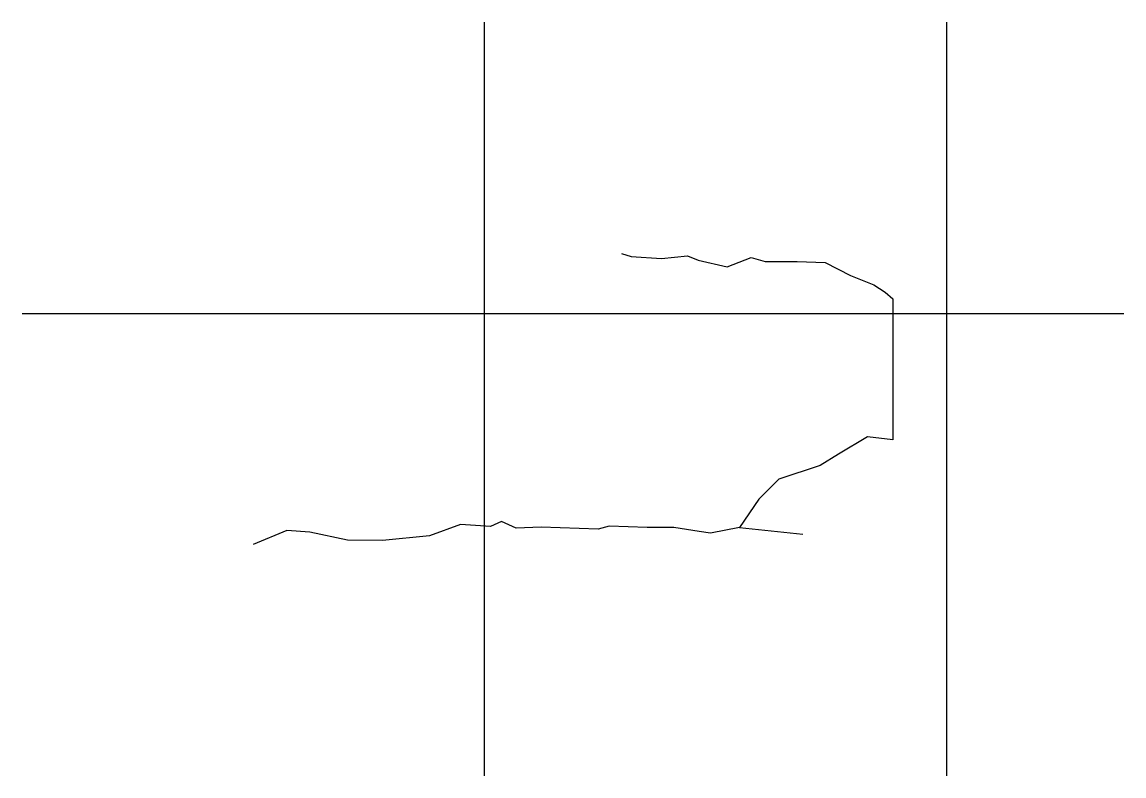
# Model space of a CAD drawing. Extents: x 0 to 238, y 0 to 163.
import ezdxf

# ---------------------------------------------------------------- set-up
doc = ezdxf.new("R2010")
doc.units = 0
doc.layers.add('CentreLine', color=5, linetype='CONTINUOUS')
doc.layers.add('Grid', color=7, linetype='CONTINUOUS')

msp = doc.modelspace()

# ---------------------------------------------------------------- linework, layer by layer
at = {"layer": 'CentreLine'}
for p, q in [((129.66, 112.98), (131.72, 112.31)), ((131.72, 112.31), (138.33, 111.85)), ((138.33, 111.85), (143.93, 112.44)), ((143.93, 112.44), (146.22, 111.51)), ((152.49, 110.06), (157.68, 112.06)), ((157.68, 112.06), (160.72, 111.19)), ((146.22, 111.51), (152.49, 110.06)), ((160.72, 111.19), (167.64, 111.19)), ((167.64, 111.19), (173.69, 110.97)), ((173.69, 110.97), (179.15, 108.19)), ((179.15, 108.19), (184.19, 106.16)), ((184.19, 106.16), (186.67, 104.6)), ((186.67, 104.6), (188.32, 103.12)), ((188.32, 103.12), (188.32, 72.66)), ((182.87, 73.33), (176.56, 69.54)), ((188.32, 72.66), (182.87, 73.33)), ((176.56, 69.54), (172.65, 67.1)), ((172.65, 67.1), (163.65, 64.17)), ((163.65, 64.17), (159.33, 59.84)), ((159.33, 59.84), (155.2, 53.73)), ((103.73, 55.04), (101.33, 53.92)), ((106.9, 53.56), (103.73, 55.04)), ((57.24, 53.08), (50, 50)), ((62.23, 52.73), (57.24, 53.08)), ((70.36, 51), (62.23, 52.73)), ((94.84, 54.37), (88.13, 51.93)), ((101.33, 53.92), (94.84, 54.37)), ((112.3, 53.75), (106.9, 53.56)), ((124.62, 53.32), (112.3, 53.75)), ((126.98, 54), (124.62, 53.32)), ((135.2, 53.71), (126.98, 54)), ((140.97, 53.71), (135.2, 53.71)), ((146.44, 52.84), (140.97, 53.71)), ((148.88, 52.5), (146.44, 52.84)), ((155.2, 53.73), (148.88, 52.5)), ((155.2, 53.73), (168.9, 52.29)), ((77.97, 50.87), (70.36, 51)), ((88.13, 51.93), (77.97, 50.87))]:
    msp.add_line(p, q, dxfattribs=at)
at = {"layer": 'Grid'}
for p, q in [((100, 0), (100, 162.98)), ((200, 0), (200, 162.98)), ((0, 100), (238.32, 100))]:
    msp.add_line(p, q, dxfattribs=at)

doc.saveas('drawing.dxf')
